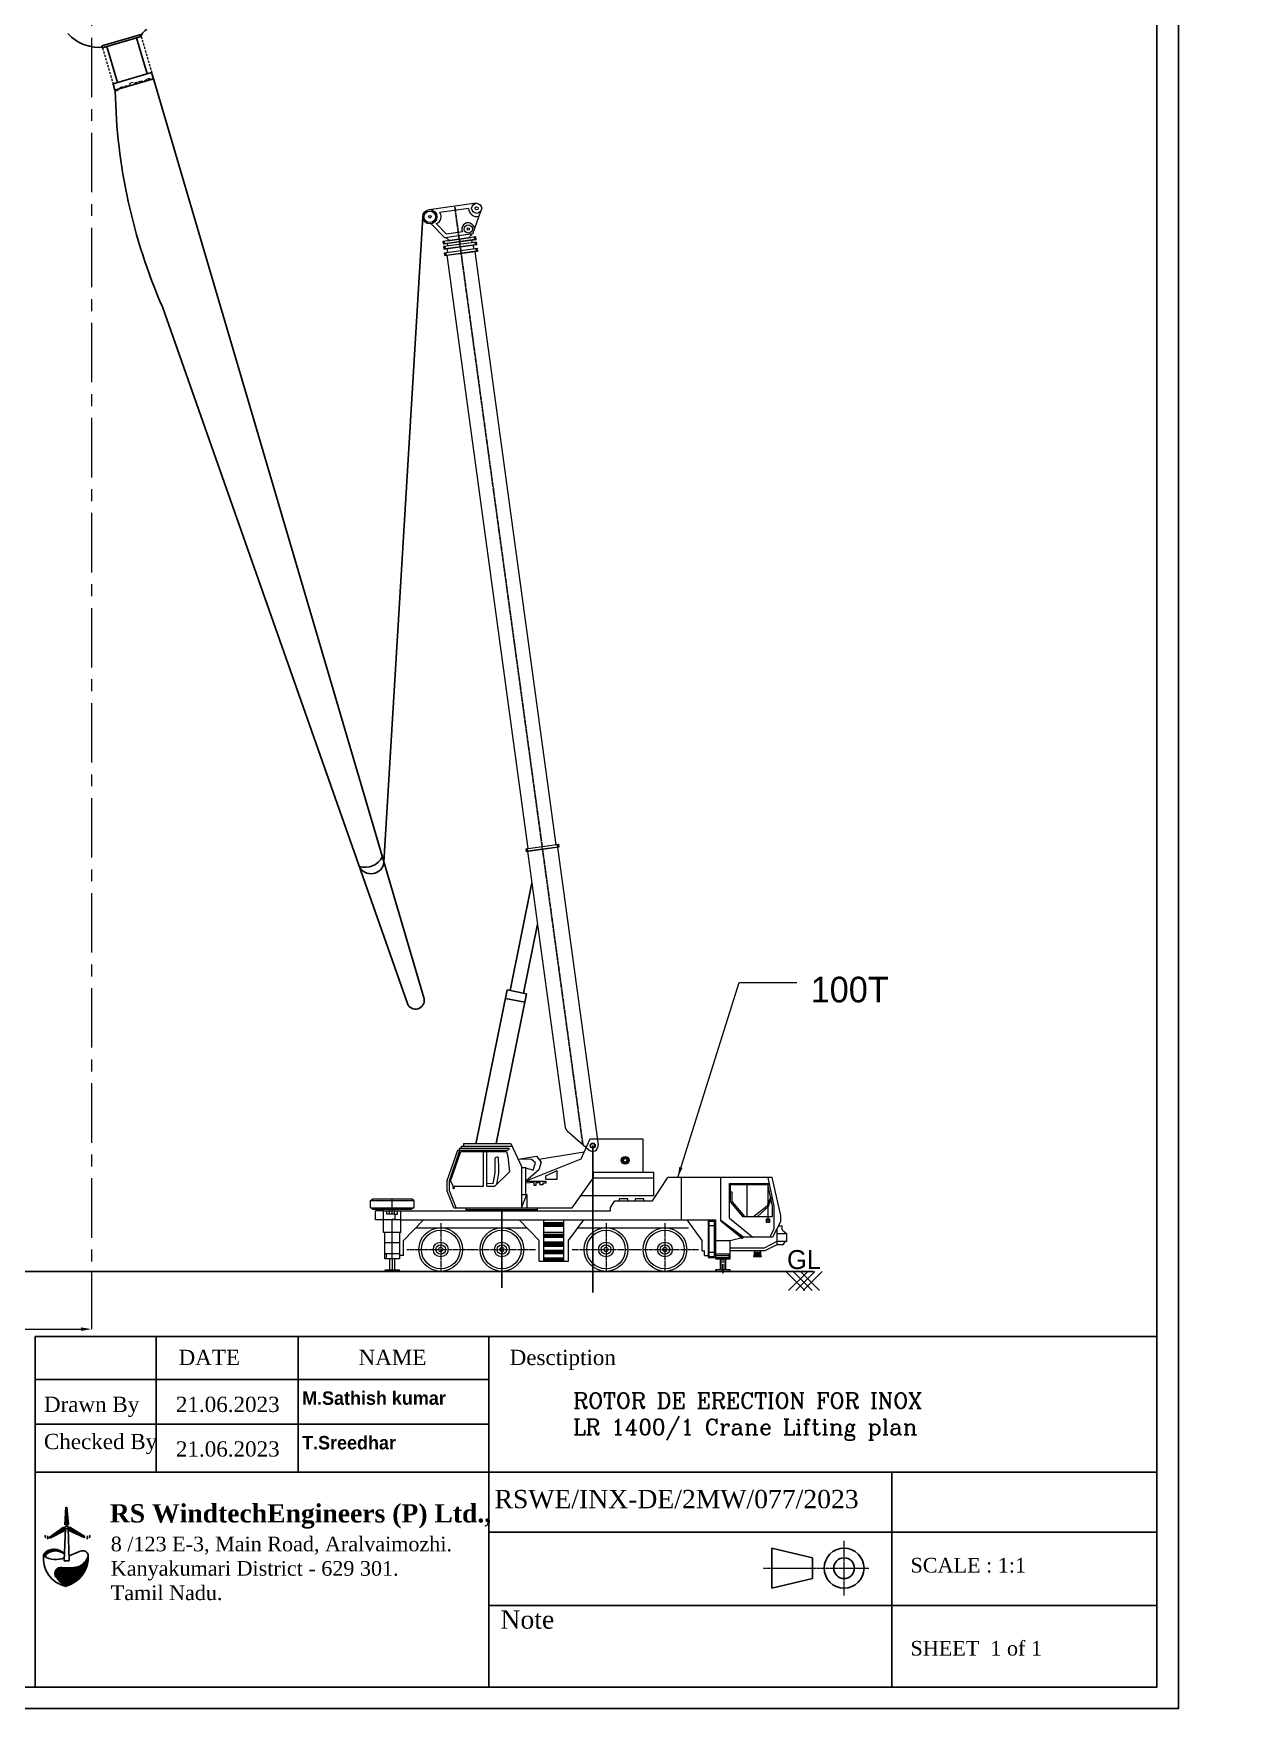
# Model space of a CAD drawing. Header units: millimetres. Extents: x 231823 to 465764730, y -4950 to 144085.
# Drawn here: x 365538 to 429260, y 1616 to 89730 of the extents above; entities that cross this region are included whole.
import ezdxf

# ---------------------------------------------------------------- set-up
doc = ezdxf.new("R2010")
doc.units = ezdxf.units.MM
doc.linetypes.add('CENTER', pattern=[2, 1.25, -0.25, 0.25, -0.25])
doc.linetypes.add('HIDDEN', pattern=[0.375, 0.25, -0.125])
doc.styles.add('style1', font='aehalf.shx')
doc.dimstyles.new('ISO-25', dxfattribs={"dimtxt": 1000, "dimasz": 550, "dimexe": 1.25, "dimexo": 0.625, "dimgap": 200, "dimtad": 1, "dimtih": 1, "dimtoh": 1, "dimdec": 0, "dimtxsty": 'Standard', "dimcen": 2.5, "dimadec": 0, "dimazin": 0, "dimtfac": 1, "dimtdec": 0, "dimtmove": 0, "dimatfit": 3, "dimfxl": 1, "dimlwd": 5, "dimlwe": 5, "dimarcsym": 0})
doc.dimstyles.get("Standard").update_dxf_attribs({"dimtxt": 1000, "dimasz": 550, "dimexe": 0.18, "dimexo": 150, "dimgap": 0.09, "dimtad": 0, "dimzin": 0, "dimdsep": 46, "dimtxsty": 'style1', "dimcen": 0.09, "dimclrd": 7, "dimclre": 7, "dimadec": 0, "dimazin": 0, "dimtfac": 1, "dimtofl": 0, "dimtmove": 0, "dimatfit": 3, "dimfxl": 1, "dimtolj": 1, "dimtzin": 0, "dimlwd": 5, "dimlwe": 5, "dimarcsym": 0})
pattern_1 = [(45, (366811.4154, 10943.649), (-1.9998617, 1.9998617), [])]

# ---------------------------------------------------------------- blocks, each defined once
blk = doc.blocks.new('*D30')
at = {"color": 7, "linetype": 'ByBlock', "lineweight": 5, "ltscale": 50, "transparency": 16777216}
for start, end in [(50.75056, 85.30582), (2.90398, 37.45924)]:
    blk.add_arc((347117, 24611), 10853, start, end, dxfattribs=at)
at = {"color": 7, "linetype": 'ByBlock', "ltscale": 50, "transparency": 16777216}
for points in [[(348000, 35335), (348011, 35518), (347457, 35458)], [(358048, 25163), (357865, 25158), (357970, 24611)]]:
    blk.add_solid(points, dxfattribs=at)
at = {"layer": 'Defpoints', "color": 0, "linetype": 'ByBlock', "ltscale": 50, "transparency": 16777216}
for p in [(348877, 80899), (347414, 34094), (356572, 29939), (339727, 24611), (389926, 24611)]:
    blk.add_point(p, dxfattribs=at)
at = {"color": 0, "linetype": 'ByBlock', "ltscale": 50, "transparency": 16777216, "insert": (354910, 32164), "char_height": 1000, "attachment_point": 5, "rotation": 314.1049, "style": 'style1'}
blk.add_mtext('\\A1;88.2°', dxfattribs=at)
blk = doc.blocks.new('56m Main booom')
at = {"color": 7, "linetype": 'CENTER', "lineweight": 5, "ltscale": 20}
blk.add_line((10398, 55026), (0, 0), dxfattribs=at)
at = {"color": 7, "lineweight": 18, "ltscale": 50}
for p, q in [((9421, 54994), (11499, 55062)), ((9789, 54831), (11062, 54858)), ((9609, 54089), (9458, 54555)), ((9609, 54089), (10820, 53863)), ((9784, 53905), (10590, 53754)), ((10093, 54153), (10757, 54029)), ((10757, 54029), (11195, 54439)), ((10820, 53863), (11453, 54445))]:
    blk.add_line(p, q, dxfattribs=at)
for p, q in [((8976, 52811), (9746, 53767)), ((9746, 53767), (9772, 53908)), ((10569, 53613), (10596, 53754)), ((9111, 52793), (9860, 53745)), ((10781, 52477), (10412, 53643)), ((10938, 52447), (10569, 53613)), ((8977, 52818), (10938, 52447))]:
    blk.add_line(p, q)
at = {"color": 7, "linetype": 'ByBlock', "ltscale": 50}
blk.add_line((9746, 53767), (10570, 53611), dxfattribs=at)
at = {"color": 7, "lineweight": 5, "ltscale": 50}
for p, q in [((10510, 53344), (9155, 52784)), ((9684, 53516), (10776, 52478))]:
    blk.add_line(p, q, dxfattribs=at)
at = {"color": 7, "lineweight": 18}
for p, q in [((334, 7206), (8987, 52816)), ((502, 7235), (9111, 52793)), ((2172, 6919), (10781, 52477)), ((2330, 6890), (10938, 52447)), ((6270, 28877), (4600, 29192)), ((6374, 29429), (4705, 29744)), ((6392, 29250), (4722, 29566)), ((6246, 28750), (4576, 29065)), ((3822, 14786), (1837, 15161)), ((3640, 14689), (1971, 15005)), ((3769, 15368), (2099, 15684)), ((3793, 15495), (2123, 15810)), ((334, 7206), (-74, 70)), ((2337, 6888), (345, 7265)), ((490, 7106), (461, 6479)), ((2137, 6795), (490, 7106)), ((98, 39), (2337, 6888)), ((455, 6349), (349, 4065)), ((1893, 6077), (455, 6349)), ((1935, 6201), (461, 6479)), ((1935, 6201), (2137, 6795)), ((1158, 3912), (1893, 6077)), ((341, 3900), (213, 1125)), ((213, 1125), (1105, 3756)), ((333, 3851), (1098, 3706)), ((341, 4015), (1151, 3862))]:
    blk.add_line(p, q, dxfattribs=at)
at = {"color": 7, "lineweight": 5}
for p, q in [((8889, 51618), (10722, 52166)), ((9052, 52482), (10559, 51303)), ((8619, 50189), (10452, 50736)), ((8782, 51052), (10289, 49873)), ((8365, 48846), (10198, 49394)), ((8529, 49709), (10035, 48530)), ((8092, 47401), (9925, 47949)), ((8256, 48265), (9762, 47086)), ((7988, 46847), (9494, 45668)), ((7824, 45983), (9657, 46531)), ((7582, 44702), (9415, 45249)), ((7745, 45565), (9252, 44386)), ((7510, 44317), (9016, 43139)), ((7346, 43454), (9180, 44002)), ((7065, 41966), (8898, 42514)), ((7228, 42829), (8735, 41650)), ((7006, 41654), (8513, 40475)), ((6843, 40791), (8676, 41339)), ((6591, 39457), (8424, 40005)), ((6754, 40321), (8261, 39142)), ((6516, 39059), (8023, 37880)), ((6295, 37891), (7802, 36713)), ((6353, 38196), (8186, 38744)), ((6132, 37028), (7965, 37576)), ((5937, 35997), (7770, 36545)), ((6101, 36861), (7607, 35682)), ((5701, 34746), (7534, 35294)), ((5864, 35609), (7371, 34430)), ((5375, 33019), (7208, 33567)), ((5538, 33883), (7045, 32704)), ((5048, 31293), (6881, 31840)), ((5212, 32156), (6718, 30977)), ((4722, 29566), (6555, 30114)), ((4885, 30429), (6392, 29250)), ((4413, 28202), (6246, 28750)), ((4576, 29065), (6083, 27886)), ((4250, 27339), (5757, 26160)), ((4087, 26475), (5920, 27023)), ((3924, 25612), (5430, 24433)), ((3761, 24749), (5594, 25296)), ((3428, 22717), (5261, 23265)), ((3591, 23580), (5098, 22402)), ((3102, 20990), (4935, 21538)), ((3265, 21854), (4772, 20675)), ((2775, 19264), (4608, 19812)), ((2939, 20127), (4445, 18948)), ((2449, 17537), (4282, 18085)), ((2612, 18400), (4119, 17222)), ((2123, 15810), (3956, 16358)), ((2286, 16674), (3793, 15495)), ((1971, 15005), (3477, 13826)), ((1807, 14141), (3640, 14689)), ((1644, 13278), (3151, 12099)), ((1481, 12415), (3314, 12963)), ((1318, 11551), (2825, 10373)), ((1155, 10688), (2988, 11236)), ((984, 9786), (2491, 8607)), ((821, 8923), (2654, 9470)), ((666, 8098), (2172, 6919)), ((502, 7235), (2335, 7783))]:
    blk.add_line(p, q, dxfattribs=at)
at = {"color": 7, "lineweight": 18, "ltscale": 50}
for centre, radius in [((9437, 54775), 220), ((9437, 54775), 65.3), ((11521, 54750), 313), ((11521, 54750), 253), ((11521, 54750), 53.9), ((9811, 54296), 183), ((9811, 54296), 57.2)]:
    blk.add_circle(centre, radius, dxfattribs=at)
at = {"color": 7, "ltscale": 50}
blk.add_circle((11521, 54750), 388, dxfattribs=at)
blk.add_circle((0, 0), 106)
at = {"color": 7, "lineweight": 18, "ltscale": 50}
for centre, radius, start, end in [((9437, 54775), 357, 317.05911, 9.08923), ((11335, 54714), 309, 152.25736, 242.96992), ((9595, 53977), 113, 3.48073, 83.18774), ((9860, 54304), 279, 327.05779, 125.48363), ((9806, 54002), 100, 190.55848, 256.90988), ((10604, 53854), 100, 261.98242, 328.33381), ((10792, 53754), 113, 75.70455, 155.41156)]:
    blk.add_arc(centre, radius, start, end, dxfattribs=at)
blk = doc.blocks.new('*D31')
at = {"color": 0, "lineweight": 5, "transparency": 16777216}
for p, q in [((344591, 24611), (344591, 21571)), ((368591, 24611), (368591, 21571)), ((345141, 21572), (368041, 21572))]:
    blk.add_line(p, q, dxfattribs=at)
at = {"color": 0, "transparency": 16777216}
for points in [[(345141, 21664), (345141, 21480), (344591, 21572)], [(368041, 21664), (368041, 21480), (368591, 21572)]]:
    blk.add_solid(points, dxfattribs=at)
at = {"layer": 'Defpoints', "color": 0, "transparency": 16777216}
for p in [(344591, 24612), (368591, 24612), (368591, 21572)]:
    blk.add_point(p, dxfattribs=at)
at = {"color": 0, "transparency": 16777216, "insert": (356591, 22272), "char_height": 1000, "attachment_point": 5}
blk.add_mtext('24000', dxfattribs=at)
blk = doc.blocks.new('*D34')
at = {"color": 0, "lineweight": 5, "transparency": 16777216}
blk.add_line((353073, 82895), (355280, 82895), dxfattribs=at)
for start, end in [(42.16342, 65.65861), (4.38425, 28.45823)]:
    blk.add_arc((348089, 82895), 7189, start, end, dxfattribs=at)
at = {"color": 0, "transparency": 16777216}
for points in [[(351018, 89360), (351087, 89530), (350543, 89653)], [(355349, 83448), (355166, 83441), (355279, 82895)]]:
    blk.add_solid(points, dxfattribs=at)
at = {"layer": 'Defpoints', "color": 0, "transparency": 16777216}
for p in [(367203, 135532), (354690, 85744), (348089, 82895), (348089, 82895), (353073, 82895)]:
    blk.add_point(p, dxfattribs=at)
at = {"color": 0, "transparency": 16777216, "insert": (353977, 87021), "char_height": 1000, "attachment_point": 5}
blk.add_mtext('69%%d', dxfattribs=at)
blk = doc.blocks.new('*D35')
at = {"color": 0, "lineweight": 5, "transparency": 16777216}
for start, end in [(72.74665, 108.16154), (122.13377, 157.14959)]:
    blk.add_arc((348089, 82895), 11656, start, end, dxfattribs=at)
at = {"color": 0, "transparency": 16777216}
for points in [[(351576, 94113), (351517, 93940), (352068, 93851)], [(337433, 87388), (337263, 87455), (337146, 86909)]]:
    blk.add_solid(points, dxfattribs=at)
at = {"layer": 'Defpoints', "color": 0, "transparency": 16777216}
for p in [(367203, 135532), (346069, 94375), (335029, 87686), (347807, 82999), (348089, 82895)]:
    blk.add_point(p, dxfattribs=at)
at = {"color": 0, "transparency": 16777216, "insert": (343173, 93463), "char_height": 1000, "attachment_point": 5}
blk.add_mtext('90°', dxfattribs=at)

msp = doc.modelspace()

# ---------------------------------------------------------------- hatches: boundary and pattern name
at = {"lineweight": 9, "ltscale": 50}
msp.add_hatch(color=254, dxfattribs=at).paths.add_polyline_path([(392060.216, 27791.429), (392060.216, 27949.377), (388305.964, 27949.377), (388305.964, 27791.429)])
h = msp.add_hatch()
h.set_pattern_fill('ANSI31', scale=22.625852, angle=91.15559639, style=0)
h.set_pattern_definition([(136.1556, (367498.4086, 10672.1842), (-1.9591225, -2.0397873), [])])
h.paths.add_polyline_path([(367194.048, 11284.85), (367285.067, 11286.686), (367266.436, 12210.29), (367237.74, 12209.711)])
h.paths.add_polyline_path([(367285.067, 11286.686), (367376.086, 11288.522), (367295.133, 12210.869), (367266.436, 12210.29)])
h = msp.add_hatch()
h.set_pattern_fill('ANSI31', scale=22.625852, angle=-148.84440361, style=0)
h.set_pattern_definition([(256.1556, (367591.7811, 11563.0155), (2.746069, -0.676756), [])])
h.paths.add_polyline_path([(367213.377, 10993.098), (367166.278, 11071.005), (366375.729, 10593.069), (366390.578, 10568.506)])
h.paths.add_polyline_path([(367166.278, 11071.005), (367119.178, 11148.912), (366360.879, 10617.631), (366375.729, 10593.069)])
h = msp.add_hatch()
h.set_pattern_fill('ANSI31', scale=22.625852, angle=-28.84440361, style=0)
h.set_pattern_definition([(16.1556, (366773.6124, 11198.4628), (-0.7869464, 2.7165435), [])])
h.paths.add_polyline_path([(367456.377, 11155.714), (367412.458, 11075.971), (368221.637, 10630.304), (368235.484, 10655.445)])
h.paths.add_polyline_path([(367412.458, 11075.971), (367368.538, 10996.228), (368207.79, 10605.163), (368221.637, 10630.304)])
h = msp.add_hatch()
h.set_pattern_fill('ANSI31', scale=22.625852, style=0)
h.set_pattern_definition(pattern_1)
h.paths.add_polyline_path([(367166.932, 9725.9), (367168.379, 9762.007, 0.43089534), (366090.836, 9770.56, 0.406525633), (366104.128, 9637.121, 0.031837404), (366228.111, 9565.962, -0.390014539), (366228.47, 9741.345, -0.361718555)])
h = msp.add_hatch()
h.set_pattern_fill('ANSI31', scale=22.625852, style=0)
h.set_pattern_definition(pattern_1)
h.paths.add_polyline_path([(367036.993, 9038.583, 0.596839837), (366697.168, 8558.349, 0.149261408), (367220.989, 8040.557, 0.360443889), (368417.381, 9691.055, -0.274693107), (367871.565, 9069.595, -0.101464161)])

# ---------------------------------------------------------------- linework, layer by layer
at = {"color": 7, "linetype": 'CENTER', "lineweight": 5, "ltscale": 2500}
msp.add_line((368589.835, 99506.042), (368589.835, 24611.623), dxfattribs=at)
at = {"color": 7, "ltscale": 50}
for p, q in [((369137.413, 89075.285), (371248.106, 89695.748)), ((369165.358, 88980.223), (369137.413, 89075.285)), ((369165.358, 88980.223), (371197.764, 89577.672)), ((369398.004, 89048.487), (369955.456, 87153.606)), ((370965.851, 89509.499), (371523.241, 87614.83)), ((371197.764, 89577.672), (371169.819, 89672.735)), ((369723.207, 87085.281), (371755.489, 87683.154)), ((369820.171, 86755.683), (371852.453, 87353.556)), ((371852.453, 87353.556), (371755.489, 87683.154)), ((371852.453, 87353.556), (371872.153, 87286.591)), ((371872.153, 87286.591), (386088.274, 38952.206)), ((369820.171, 86755.683), (369723.207, 87085.281)), ((369820.171, 86755.683), (369839.872, 86688.718)), ((372319.647, 75355.702), (385216.855, 38695.845)), ((368120.73, 24611.623), (372720.73, 24611.623))]:
    msp.add_line(p, q, dxfattribs=at)
for p, q in [((371085.17, 89544.677), (369277.378, 89013.011)), ((386018.782, 80089.085), (383976.825, 46131.07)), ((390614.744, 39384.07), (391760.308, 45042.289)), ((391320.588, 39248.7), (392055.71, 42879.643)), ((388816.766, 31310.993), (390457.355, 39414.254)), ((389883.553, 31343.276), (391477.977, 39218.516)), ((390366.134, 38963.692), (391386.755, 38767.953)), ((390457.355, 39414.254), (391477.977, 39218.516)), ((394961.51, 31224.807), (394961.51, 23494.143)), ((390183.09, 27870.403), (390183.09, 23746.502)), ((401809.078, 24984.615), (401809.078, 24517.317)), ((255637.37, 24611.623), (406575.403, 24611.623))]:
    msp.add_line(p, q)
at = {"color": 7, "linetype": 'HIDDEN', "lineweight": 5, "ltscale": 500}
for p, q in [((371197.764, 89577.672), (371871.321, 87286.364)), ((369165.358, 88980.223), (369838.915, 86688.914)), ((371165.573, 87229.328), (371402.668, 87245.348)), ((371402.668, 87245.348), (371533.63, 87371.071)), ((371533.63, 87371.071), (371690.353, 87363.464)), ((371690.353, 87363.464), (371871.321, 87286.364)), ((369907.944, 86709.206), (370138.537, 86907.29)), ((370138.537, 86907.29), (370395.651, 86969.453)), ((370395.651, 86969.453), (370606.536, 87020.438)), ((370606.536, 87020.438), (370657.919, 87174.032)), ((370657.919, 87174.032), (370889.175, 87141.368)), ((370889.175, 87141.368), (371165.573, 87229.328))]:
    msp.add_line(p, q, dxfattribs=at)
at = {"color": 7, "lineweight": 9, "ltscale": 50}
for p, q in [((388829.699, 80796.99), (386357.414, 80462.596)), ((388427.367, 80530.153), (386915.62, 80308.041)), ((388647.517, 79185.585), (389076.585, 80388.332)), ((387182.716, 78985.504), (386457.264, 79719.131)), ((387268.243, 79180.944), (386734.271, 79730.843)), ((387070.022, 78789.492), (387167.078, 78669.517)), ((387151.232, 78800.585), (387087.887, 78658.7)), ((387106.486, 78522.534), (387205.562, 78402.834)), ((387187.696, 78533.627), (387124.351, 78391.742)), ((387151.232, 78800.585), (387169.097, 78669.792)), ((388747.325, 78885.367), (387167.078, 78669.517)), ((388647.517, 79185.585), (387182.716, 78985.504)), ((387187.696, 78533.627), (387205.562, 78402.834)), ((388783.789, 78618.409), (387203.543, 78402.559)), ((388107.336, 79295.558), (387268.243, 79180.944)), ((387334.937, 78553.739), (387316.338, 78689.904)), ((387329.577, 78824.946), (388549.096, 78991.523)), ((388616.664, 78728.813), (388598.065, 78864.979)), ((388712.61, 78392.281), (388683.592, 78604.722)), ((388727.44, 79015.883), (388745.306, 78885.091)), ((388727.44, 79015.883), (388826.516, 78896.183)), ((388808.651, 79026.976), (388747.325, 78885.367)), ((388763.905, 78748.925), (388781.77, 78618.133)), ((388763.905, 78748.925), (388862.98, 78629.225)), ((388845.115, 78760.018), (388781.77, 78618.133)), ((387153.369, 78179.3), (387252.445, 78059.6)), ((387234.58, 78190.393), (387171.235, 78048.507)), ((387234.58, 78190.393), (387252.445, 78059.6)), ((388830.672, 78275.174), (387250.426, 78059.324)), ((387332.758, 78203.803), (387303.74, 78416.245)), ((388810.788, 78405.691), (388828.653, 78274.899)), ((388810.788, 78405.691), (388909.864, 78285.991)), ((388891.998, 78416.784), (388828.653, 78274.899)), ((393613.518, 32012.416), (394746.602, 31025.397)), ((387311.892, 29391.754), (387865.56, 30983.601)), ((387419.764, 29373.53), (387979.771, 30983.601)), ((387477.186, 29353.558), (388022.993, 30922.805)), ((387865.56, 30983.601), (390483.752, 30983.601)), ((387944.328, 31095.999), (390571.511, 31095.999)), ((387944.328, 31095.999), (387944.328, 30983.601)), ((388022.993, 30922.805), (390418.771, 30922.805)), ((388032.725, 31197.158), (390728.363, 31197.158)), ((388032.725, 31197.158), (388032.725, 31095.999)), ((388163.52, 31343.276), (390662.24, 31343.276)), ((388163.52, 31343.276), (388163.52, 31197.158)), ((389209.144, 29086.007), (389209.144, 30922.805)), ((389384.096, 29086.007), (389384.096, 30922.805)), ((390418.771, 30922.805), (390501.559, 30656.199)), ((390662.24, 31343.276), (391208.533, 30136.077)), ((392120.926, 30506.748), (394513.115, 30890.74)), ((394815.341, 31571.668), (394342.102, 30505.44)), ((397614.851, 31571.668), (394815.341, 31571.668)), ((397614.851, 29829.064), (397614.851, 31571.668)), ((389836.341, 30014.145), (389821.525, 30583.967)), ((389828.953, 29772.96), (389836.359, 30024.571)), ((390024.423, 30019.035), (390009.607, 30588.858)), ((390017.017, 29767.425), (390024.423, 30019.035)), ((390501.559, 30656.199), (390576.079, 29849.154)), ((391039.799, 30508.946), (391997.721, 30663.764)), ((391741.58, 30489.223), (391039.799, 30508.946)), ((391208.533, 30136.077), (391208.533, 27949.377)), ((391448.986, 30050.228), (391208.533, 30050.228)), ((394342.102, 30505.44), (391448.986, 29353.25)), ((391448.986, 28656.271), (391448.986, 30050.228)), ((391448.986, 30050.228), (391827.393, 29941.943)), ((392133.671, 29959.316), (391448.986, 29353.25)), ((391952.816, 30317.785), (391741.58, 30489.223)), ((391827.393, 29941.943), (391952.816, 30317.785)), ((391997.721, 30663.764), (392244.131, 30349.733)), ((392244.131, 30349.733), (392133.671, 29959.316)), ((387311.892, 28825.647), (387311.892, 29391.754)), ((387419.764, 28845.945), (387419.764, 29373.53)), ((387477.186, 29353.558), (387612.06, 29086.007)), ((387612.06, 29086.007), (389209.144, 29086.007)), ((389730.69, 29227.228), (389384.096, 29216.506)), ((389384.096, 29086.007), (389806.523, 29086.007)), ((389730.69, 29227.228), (389831.731, 29800.104)), ((389806.523, 29086.007), (390576.079, 29849.154)), ((389915.976, 29194.548), (390017.017, 29767.425)), ((391448.986, 29353.25), (392502.962, 29353.25)), ((391883.478, 29285.818), (391448.986, 29250.459)), ((391883.478, 29132.593), (391883.478, 29285.818)), ((391966.079, 29132.593), (391883.478, 29132.593)), ((392196.17, 29262.246), (391966.079, 29262.246)), ((391966.079, 29262.246), (391966.079, 29262.246)), ((391966.079, 29262.246), (391966.079, 29132.593)), ((392196.17, 29162.06), (392196.17, 29262.246)), ((392337.768, 29162.06), (392196.17, 29162.06)), ((392502.962, 29256.352), (392337.768, 29256.352)), ((392337.768, 29256.352), (392337.768, 29256.352)), ((392337.768, 29256.352), (392337.768, 29162.06)), ((392488.327, 29634.214), (393097.086, 29923.777)), ((392488.327, 29460.476), (392488.327, 29634.214)), ((392488.327, 29460.476), (393097.086, 29460.476)), ((392502.962, 29353.25), (392502.962, 29256.352)), ((393097.086, 29460.476), (393097.086, 29923.777)), ((393882.771, 27949.377), (395000.558, 29537.723)), ((395000.558, 29829.064), (398183.913, 29829.064)), ((395000.558, 29537.723), (395000.558, 29829.064)), ((395000.558, 29537.723), (398183.913, 29537.723)), ((398107.915, 28313.991), (398917.491, 29551.506)), ((398183.913, 28593.333), (398183.913, 29829.064)), ((404410.121, 29551.506), (398917.491, 29551.506)), ((399632.269, 27314.294), (399632.269, 29551.506)), ((401702.693, 27264.272), (401702.693, 29551.506)), ((402162.335, 27415.779), (402162.335, 29234.397)), ((402162.335, 29234.397), (404264.05, 29234.397)), ((402216.723, 28248.784), (402216.723, 29180.009)), ((402216.723, 29180.009), (404264.05, 29180.009)), ((403096.679, 27495.86), (403096.679, 29180.009)), ((404417.858, 28045.39), (404180.629, 29180.009)), ((404180.629, 29180.009), (404180.629, 27289.39)), ((404504.706, 28048.631), (404199.691, 29551.506)), ((404869.356, 27554.26), (404410.121, 29551.506)), ((383263.618, 28341.621), (383393.971, 28421.213)), ((383263.618, 28341.621), (385549.445, 28341.621)), ((383263.618, 27957.796), (383263.618, 28341.621)), ((383393.971, 28421.213), (385419.092, 28421.213)), ((384406.531, 27616.086), (384406.531, 28421.213)), ((385549.445, 28341.621), (385419.092, 28421.213)), ((385549.445, 28341.621), (385549.445, 27957.796)), ((387653.762, 27949.377), (387311.892, 28825.647)), ((387769.553, 27949.377), (387419.764, 28845.945)), ((387618.748, 29002.38), (387677.434, 29002.38)), ((387618.748, 28997.355), (387677.434, 28997.355)), ((387618.748, 28968.587), (387677.434, 28968.587)), ((391208.533, 28656.271), (391498.319, 28656.271)), ((391208.533, 27949.377), (391498.319, 28656.271)), ((391498.319, 28656.271), (391498.319, 27949.377)), ((398183.913, 28593.333), (394372.256, 28593.333)), ((395901.27, 27963.02), (396130.874, 28313.991)), ((396130.874, 28313.991), (398107.915, 28313.991)), ((402293.844, 28775.914), (402216.723, 28775.914)), ((402216.723, 28248.784), (402844.762, 27495.86)), ((402293.844, 28276.726), (402293.844, 28775.914)), ((402293.844, 28276.726), (402945.191, 27495.86)), ((383263.618, 27957.796), (385549.445, 27957.796)), ((383263.618, 27957.796), (383393.971, 27878.204)), ((383393.971, 27878.204), (385419.092, 27878.204)), ((383950.445, 27791.429), (383532.829, 27791.429)), ((383532.829, 27314.294), (383532.829, 27791.429)), ((383950.445, 26655.634), (383950.445, 27791.429)), ((383950.445, 27791.429), (395901.27, 27791.429)), ((384129.154, 27616.086), (384129.154, 27791.429)), ((384564.674, 27616.086), (384129.154, 27616.086)), ((384275.219, 27616.086), (384275.219, 27870.415)), ((384406.531, 25268.124), (384406.531, 27364.142)), ((384406.531, 27364.142), (384564.674, 27364.142)), ((384537.844, 27616.086), (384537.844, 27870.415)), ((384564.674, 27364.142), (384564.674, 27616.086)), ((384564.674, 27616.086), (384683.909, 27616.086)), ((384683.909, 27616.086), (384683.909, 27791.429)), ((384862.617, 26655.634), (384862.617, 27791.429)), ((385549.445, 27957.796), (385419.092, 27878.204)), ((387653.762, 27949.377), (393882.771, 27949.377)), ((388305.964, 27791.429), (388305.964, 27949.377)), ((388305.964, 27870.403), (392060.216, 27870.403)), ((392060.216, 27791.429), (392060.216, 27949.377)), ((395901.27, 27791.429), (395901.27, 27963.02)), ((402162.335, 27415.779), (403379.584, 26416.657)), ((402844.762, 27495.86), (404417.858, 27495.86)), ((403421.927, 27495.86), (404148.347, 28055.969)), ((403631.31, 27495.86), (404212.911, 28032.278)), ((404417.858, 27495.86), (404417.858, 28045.39)), ((404504.706, 26851.75), (404504.706, 28048.631)), ((404869.356, 27248.629), (404869.356, 27554.26)), ((384862.617, 27314.294), (383532.829, 27314.294)), ((384862.617, 26655.634), (383950.445, 26655.634)), ((384024.581, 25268.124), (384024.581, 26655.634)), ((384788.481, 26655.634), (384788.481, 25268.124)), ((384862.617, 27314.294), (401427.128, 27314.294)), ((386059.885, 27314.294), (384999.885, 26226.825)), ((385660.106, 26904.155), (391490.679, 26904.155)), ((391090.9, 27314.294), (392150.9, 26226.825)), ((392396.952, 25146.023), (392396.952, 27314.294)), ((392396.952, 27189.764), (393450.01, 27189.764)), ((392396.952, 27109.668), (393450.01, 27109.668)), ((392396.952, 27061.611), (393450.01, 27061.611)), ((392396.952, 26995.961), (393450.01, 26995.961)), ((392396.952, 26676.777), (393450.01, 26676.777)), ((392396.952, 26571.798), (393450.01, 26571.798)), ((392396.952, 26510.556), (393450.01, 26510.556)), ((392396.952, 26466.819), (393450.01, 26466.819)), ((393450.01, 25146.023), (393450.01, 27314.294)), ((393696.063, 26226.825), (394496.387, 27314.294)), ((394194.545, 26904.155), (399994.638, 26904.155)), ((400729.97, 26226.825), (399929.646, 27314.294)), ((401042.1, 27314.294), (401042.1, 25337.624)), ((401089.22, 25398.843), (401089.22, 27253.076)), ((401089.22, 27253.076), (401380.008, 27253.076)), ((401089.22, 27029.644), (401380.008, 27029.644)), ((401380.008, 25398.843), (401380.008, 27253.076)), ((401427.128, 27314.294), (401427.128, 25268.124)), ((401702.693, 27303.435), (402906.807, 26416.657)), ((401702.693, 27264.272), (402872.301, 26374.616)), ((401702.693, 27264.272), (402837.794, 26332.576)), ((404283.714, 26416.657), (404504.706, 26851.75)), ((404869.356, 27248.629), (404417.511, 26416.657)), ((404665.922, 26028.883), (404665.922, 26874.051)), ((405185.324, 26587.325), (404665.922, 26587.325)), ((404937.38, 26993.064), (404730.558, 26993.064)), ((404937.38, 26790.194), (404937.38, 26993.064)), ((404937.38, 26790.194), (405185.324, 26587.325)), ((405185.324, 26174.53), (405185.324, 26587.325)), ((384788.481, 26120.912), (384024.581, 26120.912)), ((384999.885, 25453.109), (384999.885, 26226.825)), ((392150.9, 25146.023), (392150.9, 26226.825)), ((392396.952, 26416.772), (393450.01, 26416.772)), ((392396.952, 26161.025), (393450.01, 26161.025)), ((392396.952, 26106.237), (393450.01, 26106.237)), ((392396.952, 26042.335), (393450.01, 26042.335)), ((392396.952, 25978.435), (393450.01, 25978.435)), ((392396.952, 25932.791), (393450.01, 25932.791)), ((392396.952, 25719.8), (393450.01, 25719.8)), ((392396.952, 25648.435), (393450.01, 25648.435)), ((392396.952, 25605.616), (393450.01, 25605.616)), ((392396.952, 25579.45), (393450.01, 25579.45)), ((393696.063, 25146.023), (393696.063, 26226.825)), ((400729.97, 25686.424), (400729.97, 26226.825)), ((400729.97, 25686.424), (400847.078, 25686.424)), ((400847.078, 25453.109), (400847.078, 25686.424)), ((401089.22, 25622.274), (401380.008, 25622.274)), ((401427.128, 26237.591), (402191.028, 26237.591)), ((402191.028, 26237.591), (402906.807, 26416.657)), ((402191.028, 25268.124), (402191.028, 26237.591)), ((402191.028, 25848.516), (403998.997, 25848.516)), ((402191.028, 25702.869), (404034.372, 25702.869)), ((404417.511, 26416.657), (402906.807, 26416.657)), ((403475.66, 25388.342), (403475.66, 25702.869)), ((403475.66, 25621.538), (403790.677, 25621.538)), ((403475.66, 25601.53), (403790.677, 25601.53)), ((403790.677, 25702.869), (403790.677, 25388.342)), ((403998.997, 25848.516), (404665.922, 26192.79)), ((404034.372, 25702.869), (404665.922, 26028.883)), ((405185.324, 26174.53), (404665.922, 26174.53)), ((404665.922, 26028.883), (404990.007, 26028.883)), ((404990.007, 26028.883), (405108.706, 26174.53)), ((384788.481, 25530.003), (384024.581, 25530.003)), ((384788.481, 25268.124), (384024.581, 25268.124)), ((384024.581, 24684.01), (384788.481, 24684.01)), ((384024.581, 24684.01), (384076.402, 24611.623)), ((384094.65, 25530.003), (384094.65, 25268.124)), ((384273.139, 25268.124), (384273.139, 24684.01)), ((384406.531, 25268.124), (384406.531, 24611.623)), ((384539.924, 25268.124), (384539.924, 24684.01)), ((384788.481, 24684.01), (384736.661, 24611.623)), ((384999.885, 25453.109), (384788.481, 25453.109)), ((392150.9, 25146.023), (393696.063, 25146.023)), ((392396.952, 25550.659), (393450.01, 25550.659)), ((392396.952, 25325.864), (393450.01, 25325.864)), ((392396.952, 25285.899), (393450.01, 25285.899)), ((392396.952, 25211.679), (393450.01, 25211.679)), ((393696.063, 25211.679), (393710.351, 25211.679)), ((400847.078, 25453.109), (401042.1, 25453.109)), ((401042.1, 25337.624), (401427.128, 25337.624)), ((401089.22, 25398.843), (401380.008, 25398.843)), ((401427.128, 25530.003), (402191.028, 25530.003)), ((401427.128, 25438.825), (402191.028, 25438.825)), ((401427.128, 25343.551), (402191.028, 25343.551)), ((401427.128, 25268.124), (402191.028, 25268.124)), ((402191.028, 24684.01), (401427.128, 24684.01)), ((401427.128, 24684.01), (401478.949, 24611.623)), ((401675.685, 25268.124), (401675.685, 24684.01)), ((401698.599, 24684.01), (401675.685, 24725.772)), ((401698.599, 25268.124), (401698.599, 24684.01)), ((401809.078, 25268.124), (401809.078, 25057.002)), ((401919.558, 25268.124), (401919.558, 24684.01)), ((401919.558, 24684.01), (401942.471, 24725.772)), ((401942.471, 25268.124), (401942.471, 24725.772)), ((402120.959, 25530.003), (402120.959, 25268.124)), ((402191.028, 24684.01), (402139.208, 24611.623)), ((403475.66, 25546.124), (403790.677, 25546.124)), ((403475.66, 25535.35), (403790.677, 25535.35)), ((403475.66, 25469.171), (403790.677, 25469.171)), ((403790.677, 25388.342), (403475.66, 25388.342)), ((384076.402, 24611.623), (384736.661, 24611.623)), ((402139.208, 24611.623), (401478.949, 24611.623))]:
    msp.add_line(p, q, dxfattribs=at)
at = {"color": 7, "linetype": 'CENTER', "ltscale": 50}
msp.add_line((394443.741, 31289.217), (387702.177, 80644.485), dxfattribs=at)
at = {"color": 7, "lineweight": 13, "ltscale": 50}
for p, q in [((391566.974, 46848.077), (387302.773, 78066.475)), ((393042.527, 47049.627), (388778.325, 78268.024)), ((391435.436, 46830.11), (391532.493, 46710.135)), ((391453.302, 46699.318), (391516.647, 46841.203)), ((391514.628, 46840.927), (393517.389, 32178.631)), ((391516.647, 46841.203), (391534.512, 46710.41)), ((393112.739, 46925.984), (391532.493, 46710.135)), ((393092.855, 47056.501), (393110.72, 46925.709)), ((393191.931, 46936.801), (393092.855, 47056.501)), ((393094.874, 47056.777), (395251.984, 31264.483)), ((393174.065, 47067.594), (393112.739, 46925.984))]:
    msp.add_line(p, q, dxfattribs=at)
at = {"color": 7, "linetype": 'CENTER', "lineweight": 9, "ltscale": 100}
for p, q in [((386967.695, 27150.887), (386967.695, 24665.682)), ((390183.09, 27150.887), (390183.09, 24665.682)), ((395663.873, 27150.887), (395663.873, 24665.682)), ((398762.16, 27150.887), (398762.16, 24665.682)), ((385182.504, 25761.671), (388752.886, 25761.671)), ((388397.899, 25761.671), (391968.281, 25761.671)), ((393878.682, 25761.671), (397449.063, 25761.671)), ((396976.97, 25761.671), (400547.351, 25761.671))]:
    msp.add_line(p, q, dxfattribs=at)
at = {"lineweight": 13}
for p, q in [((405126.168, 24611.623), (406126.286, 23611.505)), ((406273.685, 24611.623), (405273.567, 23611.505)), ((405509.985, 24611.623), (406510.103, 23611.505)), ((406651.836, 24611.623), (405651.718, 23611.505)), ((405895.534, 24611.623), (406895.652, 23611.505)), ((407029.987, 24611.623), (406029.869, 23611.505))]:
    msp.add_line(p, q, dxfattribs=at)
at = {"color": 0, "ltscale": 2}
for p, q in [((424651.078, 21179.239), (365630.134, 21179.239)), ((371991.444, 14056.112), (371991.444, 21179.239)), ((379459.182, 14056.112), (379459.182, 21179.239)), ((389498.547, 2743.249), (389498.547, 21179.239)), ((365630.134, 18916.629), (389498.547, 18916.629)), ((365630.134, 16570.341), (389498.547, 16570.341)), ((365630.134, 14056.112), (424651.078, 14056.112)), ((389498.547, 10891.15), (424651.078, 10891.15)), ((389498.547, 7033.456), (424651.078, 7033.456))]:
    msp.add_line(p, q, dxfattribs=at)
at = {"color": 0}
for p, q in [((410708.247, 14056.112), (410708.247, 10891.15)), ((410708.247, 10891.15), (410708.247, 7013.164)), ((410708.247, 7013.164), (410708.247, 2743.249)), ((414751.067, 2743.249), (424651.078, 2743.249))]:
    msp.add_line(p, q, dxfattribs=at)
at = {"color": 7}
for p, q in [((367194.048, 11284.85), (367237.74, 12209.711)), ((367286.407, 11220.263), (367266.436, 12210.29)), ((367376.086, 11288.522), (367295.133, 12210.869)), ((367119.178, 11148.912), (366360.879, 10617.631)), ((367223.132, 11105.377), (366375.729, 10593.069)), ((367213.377, 10993.098), (366390.578, 10568.506)), ((367213.377, 10993.098), (367119.178, 11148.912)), ((367153.107, 9381.023), (367222.287, 11106.81)), ((367194.048, 11284.85), (367376.086, 11288.522)), ((367422.761, 9381.023), (367353.581, 11106.81)), ((367354.263, 11108.022), (368221.637, 10630.304)), ((367456.377, 11155.714), (367368.538, 10996.228)), ((367368.538, 10996.228), (368207.79, 10605.163)), ((367456.377, 11155.714), (368235.484, 10655.445)), ((368235.484, 10655.445), (368207.79, 10605.163)), ((367411.926, 9651.313), (367991.958, 9885.648)), ((404393.486, 7945.786), (404393.486, 10047.735)), ((406521.187, 9541.71), (404393.486, 10047.735)), ((367153.107, 9381.023), (367422.761, 9381.023)), ((406521.187, 8451.811), (406521.187, 9541.71)), ((404393.486, 7945.786), (406521.187, 8451.811))]:
    msp.add_line(p, q, dxfattribs=at)
at = {"color": 7, "linetype": 'CENTER', "lineweight": 5, "ltscale": 1.5}
for p, q in [((408190.413, 7558.166), (408190.413, 10428.727)), ((403948.966, 8996.761), (409493.337, 8996.761))]:
    msp.add_line(p, q, dxfattribs=at)
at = {"color": 7, "ltscale": 50}
for points in [[(231823.357, 1615.561), (425778.766, 1615.561), (425778.766, 139416.414), (231823.357, 139416.414)], [(232951.045, 2743.249), (424651.078, 2743.249), (424651.078, 138288.727), (232951.045, 138288.727)]]:
    msp.add_lwpolyline(points, close=True, dxfattribs=at)
at = {"color": 7, "lineweight": 9, "ltscale": 50}
for points in [[(388826.516, 78896.183), (388808.651, 79026.976), (387070.022, 78789.492), (387087.887, 78658.7)], [(388862.98, 78629.225), (388845.115, 78760.018), (387106.486, 78522.534), (387124.351, 78391.742)], [(388909.864, 78285.991), (388891.998, 78416.784), (387153.369, 78179.3), (387171.235, 78048.507)], [(387618.748, 29052.333), (387677.434, 29052.333), (387677.434, 28968.587), (387618.748, 28968.587)], [(396813.641, 28435.059), (396361.154, 28435.059), (396361.154, 28313.991), (396813.641, 28313.991)], [(397649.927, 28435.059), (397197.441, 28435.059), (397197.441, 28313.991), (397649.927, 28313.991)], [(404375.929, 28476.545), (404311.365, 28500.236), (404148.347, 28055.969), (404212.911, 28032.278)], [(404274.067, 27365.003), (404087.19, 27365.003), (404087.19, 27289.39), (404274.067, 27289.39)], [(404274.067, 27289.39), (404087.19, 27289.39), (404087.19, 27199.6), (404274.067, 27199.6)], [(403839.233, 25426.078), (403427.104, 25426.078), (403427.104, 25388.342), (403839.233, 25388.342)]]:
    msp.add_lwpolyline(points, close=True, dxfattribs=at)
at = {"color": 7, "lineweight": 13, "ltscale": 50}
msp.add_lwpolyline([(393191.931, 46936.801), (393174.065, 47067.594), (391435.436, 46830.11), (391453.302, 46699.318)], close=True, dxfattribs=at)
at = {"color": 0}
msp.add_lwpolyline([(424651.078, 21179.239), (424651.078, 2743.249), (365630.134, 2743.249), (365630.134, 21179.239)], dxfattribs=at)
at = {"color": 7, "lineweight": 9, "ltscale": 50}
for centre, radius in [((386394.091, 80089.085), 375.308), ((386394.091, 80089.085), 303.705), ((388855.553, 80533.703), 264.553), ((388855.553, 80533.703), 78.309), ((386394.091, 80089.085), 64.632), ((388417.522, 79444.991), 219.986), ((388417.522, 79444.991), 68.612), ((394961.51, 31224.807), 133.707), ((394961.51, 31224.807), 106.342), ((396671.715, 30451.909), 204.51), ((396671.715, 30451.909), 153.292), ((396671.715, 30451.909), 93.434), ((386967.695, 25761.671), 1150.048), ((386967.695, 25761.671), 1014.676), ((390183.09, 25761.671), 1150.048), ((390183.09, 25761.671), 1014.676), ((395663.873, 25761.671), 1150.048), ((395663.873, 25761.671), 1014.676), ((398762.16, 25761.671), 1150.048), ((398762.16, 25761.671), 1014.676), ((386967.695, 25761.671), 389.384), ((386967.695, 25761.671), 251.73), ((386967.695, 25761.671), 110.079), ((390183.09, 25761.671), 389.384), ((390183.09, 25761.671), 251.73), ((390183.09, 25761.671), 110.079), ((395663.873, 25761.671), 389.384), ((395663.873, 25761.671), 251.73), ((395663.873, 25761.671), 110.079), ((398762.16, 25761.671), 389.384), ((398762.16, 25761.671), 251.73), ((398762.16, 25761.671), 110.079)]:
    msp.add_circle(centre, radius, dxfattribs=at)
at = {"color": 7}
for centre, radius in [((367287.934, 11144.554), 75.724), ((408190.413, 8996.761), 1050.975), ((408190.413, 8996.761), 544.95)]:
    msp.add_circle(centre, radius, dxfattribs=at)
for centre, radius, start, end in [((371777.703, 89400.081), 609.264, 116.81802895, 155.97331094), ((369018.083, 91277.726), 2279.51, 222.75032778, 276.5315393), ((371014.593, 89778.667), 244.403, 285.99242298, 327.72232024), ((382993.44, 46876.031), 1008.972, 251.65851368, 333.00017575), ((383295.285, 46214.827), 686.667, 205.58257851, 352.99378449)]:
    msp.add_arc(centre, radius, start, end)
at = {"color": 7, "ltscale": 50}
for centre, radius, start, end in [((399601.905, 87263.137), 29767.576, 181.10569506, 203.57902761), ((385641.538, 38861.506), 455.85, 201.30974842, 11.47676905)]:
    msp.add_arc(centre, radius, start, end, dxfattribs=at)
at = {"color": 7, "lineweight": 9, "ltscale": 50}
for centre, radius, start, end in [((386620.976, 80083.527), 370.435, 287.80887124, 37.30692664), ((388855.553, 80533.703), 428.2, 180.47506523, 287.25441007), ((388409.483, 79439.016), 334.475, 2.71700605, 205.39807909), ((387209.709, 78853.066), 135.162, 21.81263241, 101.51963764), ((387440.536, 78961.417), 120.317, 208.89037934, 275.24177355), ((388405.601, 79093.238), 120.317, 280.3143146, 346.66570882), ((388657.031, 79050.759), 135.162, 94.03645052, 173.74345574), ((393768.448, 32212.924), 253.391, 187.77804408, 232.30715204), ((390415.734, 31127.169), 158.866, 295.35006251, 348.68505638), ((394961.51, 31224.807), 293.171, 222.85769227, 7.77804408), ((389918.612, 30469.268), 150.273, 52.7327625, 130.2460411)]:
    msp.add_arc(centre, radius, start, end, dxfattribs=at)
at = {"color": 7}
for centre, radius, start, end in [((366244.427, 10675.387), 96.095, 141.44225217, 229.93426212), ((366402.057, 10618.183), 129.522, 137.26958798, 222.49561459), ((368252.257, 10618.183), 129.522, 317.50438541, 42.73041202), ((368409.887, 10675.387), 96.095, 310.06573788, 38.55774783), ((367565.935, 9510.054), 1509.439, 172.36259773, 256.78971018), ((366625.567, 9257.184), 741.277, 42.92327798, 136.16721736), ((366688.423, 9169.874), 733.577, 49.28511707, 128.82910689), ((368127.373, 9619.365), 298.738, 13.88512872, 116.9550457), ((366724.318, 10574.119), 1123.655, 236.49979645, 292.78079678), ((366996.582, 8706.828), 334.207, 83.05505104, 211.75339104), ((367378.655, 11089.241), 2078.926, 260.54077556, 283.71533825), ((366823.146, 9587.802), 1597.575, 284.42008567, 3.70563838), ((367621.556, 9839.593), 809.569, 287.98796307, 349.42757323)]:
    msp.add_arc(centre, radius, start, end, dxfattribs=at)

# ---------------------------------------------------------------- block references
at = {"rotation": 350.7435144284168}
msp.add_blockref('56m Main booom', (348089.108, 82894.723), dxfattribs=at)

# ---------------------------------------------------------------- texts
at = {"color": 7, "ltscale": 50, "insert": (406428.265, 39427.782), "char_height": 1350, "attachment_point": 4}
msp.add_mtext('{\\fVijaya|b0|i0|c0|p34;100T}', dxfattribs=at)
at = {"insert": (405190.097, 25731.31), "char_height": 1000, "attachment_point": 1}
msp.add_mtext_dynamic_manual_height_columns('GL', width=160935.1673, gutter_width=12.5, heights=[0], dxfattribs=at)
at = {"color": 0, "attachment_point": 1}
for s, insert, char_height, width in [('{\\fTimes New Roman|b0|i0|c0|p18;DATE}', (373171.23, 20484.989), 802.97556, 654376.61055), ('{\\fTimes New Roman|b0|i0|c0|p18;NAME}', (382643.622, 20484.989), 802.97556, 654376.61055), ('{\\fTimes New Roman|b0|i0|c0|p18;Desctiption}', (390591.463, 20484.989), 802.97556, 654376.61055), ('{\\fTimes New Roman|b0|i0|c0|p18;Drawn By}', (366085.628, 18017.596), 802.97556, 654376.61055), ('{\\fTimes New Roman|b0|i0|c0|p18;21.06.2023}', (373031.564, 18017.596), 802.97556, 654376.61055), ('{\\fBradley Hand ITC|b1|i0|c0|p66;M.Sathish kumar}', (379671.816, 18297.908), 706.6185, 575851.41728), ('{\\Fcomplex|c0;ROTOR DE ERECTION FOR INOX\\PLR 1400/1 Crane Lifting plan }', (393937.983, 18230.178), 832.52506, 678457.66982), ('{\\fTimes New Roman|b0|i0|c0|p18;Checked By}', (366085.628, 16062.259), 802.97556, 654376.61055), ('{\\fBradley Hand ITC|b1|i0|c0|p66;T.Sreedhar}', (379671.816, 15951.621), 706.6185, 575851.41728), ('{\\fTimes New Roman|b0|i0|c0|p18;21.06.2023}', (373031.564, 15671.309), 802.97556, 654376.61055), ('{\\fTimes New Roman|b1|i0|c0|p18;RS WindtechEngineers (P) Ltd.,}', (369554.262, 12363.671), 962.37306, 784275.94482), ('{\\fTimes New Roman|b0|i0|c0|p18;RSWE/INX-DE/2MW/077/2023}', (389795.765, 13114.612), 963.57068, 785251.93266), ('\\A1;{\\fTimes New Roman|b0|i0|c0|p18;8 /123 E-3, Main Road, Aralvaimozhi.\\PKanyakumari District - 629 301.\\PTamil Nadu.}', (369603.086, 10654.778), 769.89845, 627420.75585), ('{\\fTimes New Roman|b0|i0|c0|p18;SCALE : 1:1}', (411682.914, 9538.283), 770.85654, 628201.54613), ('{\\fTimes New Roman|b0|i0|c0|p18;Note}', (390109.97, 6777.322), 963.57068, 785251.93266), ('{\\fTimes New Roman|b0|i0|c0|p18;SHEET  1 of 1}', (411682.914, 5170.05), 770.85654, 628201.54613)]:
    msp.add_mtext(s, dxfattribs=dict(at, insert=insert, char_height=char_height, width=width))

# ---------------------------------------------------------------- dimensions: what is measured, and where the dimension line sits
dim = msp.add_angular_dim_2l(base=(346069.182, 94374.556), line1=((367202.872, 135531.82), (348089.108, 82894.723)), line2=((347806.694, 82998.509), (335028.842, 87686.33)), dimstyle='ISO-25')
dim.commit()
dim.dimension.update_dxf_attribs({"geometry": '*D35', "text_midpoint": (343172.676, 93463.297)})
dim = msp.add_angular_dim_2l(base=(354689.905, 85744.05), line1=((348089.006, 82894.805), (353072.673, 82894.805)), line2=((367202.872, 135531.82), (348089.108, 82894.723)), text='69%%d', dimstyle='ISO-25')
dim.commit()
dim.dimension.update_dxf_attribs({"geometry": '*D34', "text_midpoint": (353976.856, 87020.712)})
at = {"color": 7, "linetype": 'ByBlock', "ltscale": 50}
dim = msp.add_angular_dim_2l(base=(356572.224, 29938.806), line1=((339727.486, 24610.623), (389926.45, 24610.623)), line2=((347413.895, 34094.263), (348876.769, 80898.64)), dimstyle='Standard', override={"dimadec": 1}, dxfattribs=at)
dim.commit()
dim.dimension.update_dxf_attribs({"geometry": '*D30', "text_midpoint": (354910.465, 32163.84)})
dim = msp.add_linear_dim(base=(368590.835, 21571.926), p1=(344591.095, 24611.623), p2=(368590.835, 24611.623), dimstyle='ISO-25')
dim.commit()
dim.dimension.update_dxf_attribs({"geometry": '*D31', "text_midpoint": (356590.965, 21571.926), "dimtype": 160})

# ---------------------------------------------------------------- leaders
msp.add_leader([(399438.363, 29551.506), (402673.838, 39807.55), (405708.213, 39807.55)], dimstyle='Standard')

doc.saveas('drawing.dxf')
